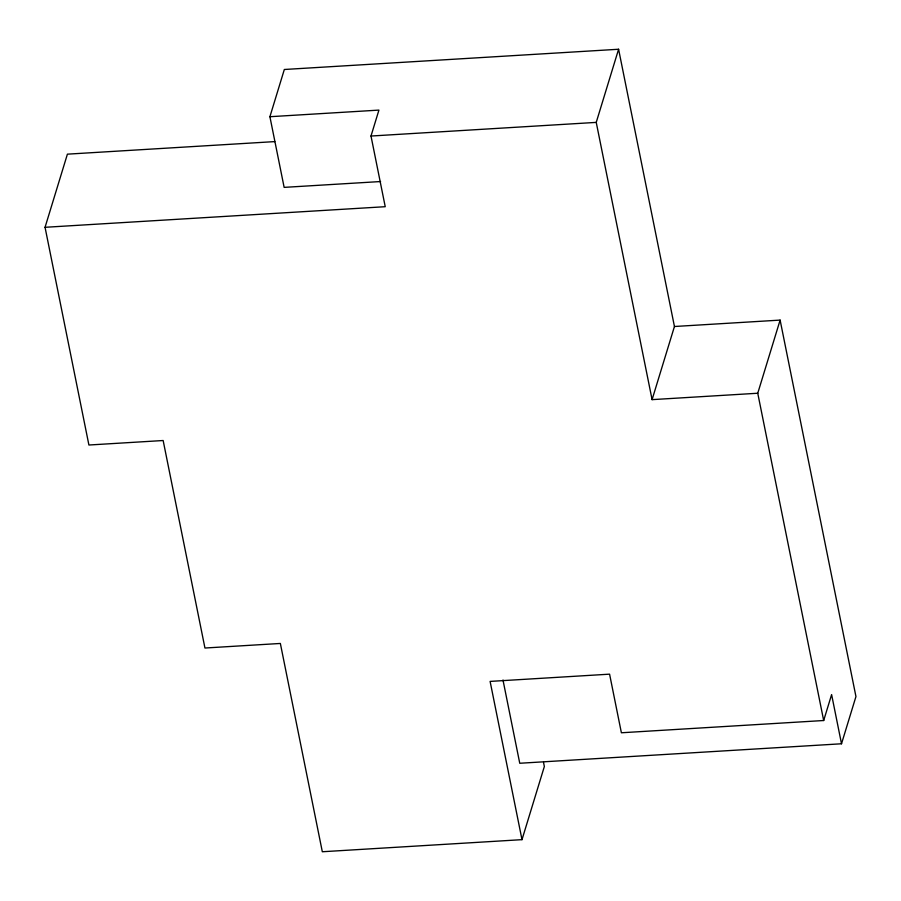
<?xml version="1.0" encoding="UTF-8"?>
<svg xmlns="http://www.w3.org/2000/svg" width="901" height="901" viewBox="0 0 901 901"><rect width="100%" height="100%" fill="white"/><g stroke="black" fill="none" stroke-linecap="round" stroke-linejoin="round"><path stroke-width="1.35" d="M543.528 762.426L544.35 766.514L521.994 839.653L322.321 851.749L280.357 643.46L204.944 648.022L163.149 440.521L88.906 445.015L45.05 227.3L67.406 154.161L274.76 141.603M380.582 181.54L284.142 187.374L269.906 116.713L284.333 69.49L618.593 49.251L674.444 326.5L652.087 399.639L757.752 393.241L780.12 320.103L674.444 326.5M45.05 227.3L385.234 206.701L370.998 136.028L378.927 110.102L269.906 116.713M652.087 399.639L596.237 122.39L618.593 49.251M521.994 839.653L490.11 681.404L609.583 674.162L621.386 732.772L823.683 720.518L831.612 694.592L841.511 743.775L519.753 763.26L502.983 680.007M841.511 743.775L855.95 696.563L780.12 320.103M370.998 136.028L596.237 122.39M757.752 393.241L823.683 720.518"/></g></svg>
